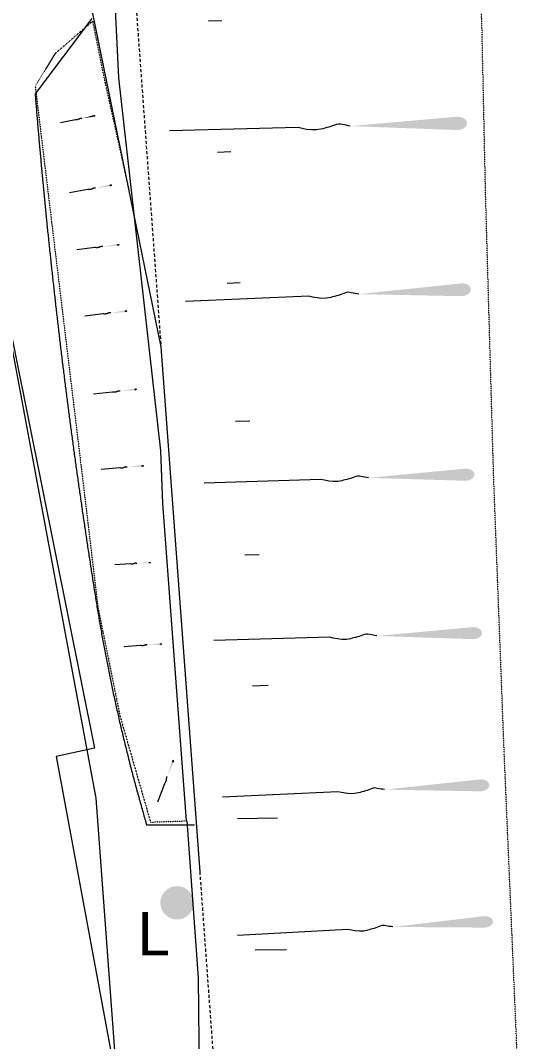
# Model space of a CAD drawing. Header units: millimetres. Extents: x 833924389 to 835767163, y 817400000 to 818811854.
# Drawn here: x 835458085 to 835473072, y 817720892 to 817751483 of the extents above; entities that cross this region are included whole.
import ezdxf

# ---------------------------------------------------------------- set-up
doc = ezdxf.new("R2010")
doc.units = ezdxf.units.MM
doc.header["$LTSCALE"] = 10
doc.header["$MEASUREMENT"] = 0
doc.linetypes.add('11SW4B$1$DGN Style 5', pattern=[1.174922, 0.503538, -0.671384])
doc.linetypes.add('DGN Style 2', pattern=[15.39188, 9.235128, -6.156752])
doc.layers.add('01_Base_Plan', color=5, linetype='Continuous', lineweight=5)
doc.styles.add('11SW4B$0$Style-WORKING', font='WORKING.shx')

# ---------------------------------------------------------------- blocks, each defined once
blk = doc.blocks.new('11SW4B$0$UTILP')
at = {"layer": '01_Base_Plan', "linetype": 'Continuous', "lineweight": 13}
h = blk.add_hatch(color=256, dxfattribs=at)
edge = h.paths.add_edge_path()
edge.add_arc((0, 0), 0.5, 0, 360)

msp = doc.modelspace()

# ---------------------------------------------------------------- hatches: boundary and pattern name
at = {"layer": '01_Base_Plan', "linetype": 'Continuous'}
h = msp.add_hatch(color=256, dxfattribs=at)
edge = h.paths.add_edge_path()
edge.add_ellipse((835460298, 817748625), major_axis=(-34.4, -7.2), ratio=0.683333, start_angle=0, end_angle=360)
h = msp.add_hatch(color=256, dxfattribs=at)
edge = h.paths.add_edge_path()
edge.add_ellipse((835471175, 817748399), major_axis=(-293, -8), ratio=0.683333, start_angle=0, end_angle=360)
h = msp.add_hatch(color=256, dxfattribs=at)
edge = h.paths.add_edge_path()
edge.add_ellipse((835460791, 817746544), major_axis=(-42, -7.8), ratio=0.683333, start_angle=0, end_angle=360)
h = msp.add_hatch(color=256, dxfattribs=at)
edge = h.paths.add_edge_path()
edge.add_ellipse((835461015, 817744760), major_axis=(-42.3, -5), ratio=0.683333, start_angle=0, end_angle=360)
h = msp.add_hatch(color=256, dxfattribs=at)
edge = h.paths.add_edge_path()
edge.add_ellipse((835471299, 817743414), major_axis=(-281, -12), ratio=0.683333, start_angle=0, end_angle=360)
h = msp.add_hatch(color=256, dxfattribs=at)
edge = h.paths.add_edge_path()
edge.add_ellipse((835461246, 817742773), major_axis=(-41.7, -4.9), ratio=0.683333, start_angle=0, end_angle=360)
h = msp.add_hatch(color=256, dxfattribs=at)
edge = h.paths.add_edge_path()
edge.add_ellipse((835461538, 817740431), major_axis=(-42.8, -5), ratio=0.683333, start_angle=0, end_angle=360)
h = msp.add_hatch(color=256, dxfattribs=at)
edge = h.paths.add_edge_path()
edge.add_ellipse((835461746, 817738137), major_axis=(-42.2, -3.5), ratio=0.683333, start_angle=0, end_angle=360)
h = msp.add_hatch(color=256, dxfattribs=at)
edge = h.paths.add_edge_path()
edge.add_ellipse((835471424, 817737874), major_axis=(-266, -9), ratio=0.683333, start_angle=0, end_angle=360)
h = msp.add_hatch(color=256, dxfattribs=at)
edge = h.paths.add_edge_path()
edge.add_ellipse((835461961, 817735241), major_axis=(-35.6, -2.3), ratio=0.683333, start_angle=0, end_angle=360)
h = msp.add_hatch(color=256, dxfattribs=at)
edge = h.paths.add_edge_path()
edge.add_ellipse((835471649, 817733127), major_axis=(-264, -8), ratio=0.683333, start_angle=0, end_angle=360)
h = msp.add_hatch(color=256, dxfattribs=at)
edge = h.paths.add_edge_path()
edge.add_ellipse((835462294, 817732800), major_axis=(-37.4, -2.7), ratio=0.683333, start_angle=0, end_angle=360)
h = msp.add_hatch(color=256, dxfattribs=at)
edge = h.paths.add_edge_path()
edge.add_ellipse((835462658, 817729292), major_axis=(-15.7, -41.5), ratio=0.683333, start_angle=0, end_angle=360)
h = msp.add_hatch(color=256, dxfattribs=at)
edge = h.paths.add_edge_path()
edge.add_ellipse((835471873, 817728568), major_axis=(-263, -12), ratio=0.683333, start_angle=0, end_angle=360)
h = msp.add_hatch(color=256, dxfattribs=at)
edge = h.paths.add_edge_path()
edge.add_ellipse((835471996, 817724479), major_axis=(-252, -14), ratio=0.683333, start_angle=0, end_angle=360)

# ---------------------------------------------------------------- linework, layer by layer
for p, q in [((835464117, 817751470), (835463722, 817751461)), ((835459738, 817748508), (835459286, 817748413)), ((835466406, 817748275), (835462551, 817748175)), ((835464392, 817747544), (835463989, 817747531)), ((835460108, 817746416), (835459556, 817746314)), ((835460327, 817744679), (835459771, 817744614)), ((835464666, 817743617), (835464278, 817743601)), ((835466727, 817743220), (835463032, 817743062)), ((835460568, 817742692), (835460019, 817742627)), ((835460840, 817740350), (835460276, 817740284)), ((835464955, 817739482), (835464527, 817739468)), ((835461059, 817738080), (835460505, 817738033)), ((835467091, 817737734), (835463588, 817737620)), ((835465235, 817735472), (835464814, 817735461)), ((835461381, 817735203), (835460912, 817735173)), ((835461685, 817732757), (835461192, 817732721)), ((835467355, 817733004), (835463884, 817732905)), ((835465509, 817731558), (835465042, 817731538)), ((835462402, 817728616), (835462196, 817728069)), ((835467599, 817728375), (835464144, 817728219)), ((835465787, 817727586), (835464591, 817727565)), ((835467899, 817724252), (835464588, 817724068)), ((835466062, 817723644), (835465120, 817723626))]:
    msp.add_line(p, q, dxfattribs=at)
at = {"layer": '01_Base_Plan', "linetype": '11SW4B$1$DGN Style 5'}
msp.add_line((835473072, 817718098), (835472582, 817729528), dxfattribs=at)
at = {"layer": '01_Base_Plan', "linetype": 'Continuous', "flags": 128}
for points in [[(835458873, 817781671), (835459692, 817771665), (835460659, 817757174), (835461025, 817749765)], [(835454484, 817779646), (835458939, 817758078), (835462296, 817741707)], [(835434837, 817747214), (835436260, 817740571), (835437421, 817734856), (835437713, 817733428), (835438859, 817727723), (835438865, 817727724), (835441341, 817715526), (835454101, 817718221), (835460985, 817719674), (835460356, 817728183), (835457892, 817741429), (835455930, 817751395)], [(835455930, 817751395), (835460305, 817729683), (835459153, 817729430), (835460977, 817719629), (835454399, 817718297)], [(835460229, 817751538), (835458523, 817749286), (835458528, 817749235), (835458532, 817749183), (835458536, 817749131), (835458540, 817749080), (835458545, 817749028), (835458549, 817748977), (835458553, 817748925), (835458557, 817748873), (835458562, 817748822), (835458566, 817748770), (835458570, 817748719), (835458575, 817748667), (835458579, 817748615), (835458583, 817748564), (835458588, 817748512), (835458592, 817748461), (835458596, 817748409), (835458601, 817748357), (835458605, 817748306), (835458610, 817748254), (835458614, 817748203), (835458619, 817748151), (835458623, 817748100), (835458628, 817748048), (835458632, 817747996), (835458637, 817747945), (835458641, 817747893), (835458646, 817747842), (835458650, 817747790), (835458655, 817747738), (835458659, 817747687), (835458664, 817747635), (835458669, 817747584), (835458673, 817747532), (835458678, 817747481), (835458683, 817747429), (835458687, 817747377), (835458692, 817747326), (835458697, 817747274), (835458701, 817747223), (835458706, 817747171), (835458711, 817747120), (835458716, 817747068), (835458720, 817747016), (835458725, 817746965), (835458730, 817746913), (835458735, 817746862), (835458740, 817746810), (835458744, 817746759), (835458749, 817746707), (835458754, 817746656), (835458759, 817746604), (835458764, 817746552), (835458769, 817746501), (835458774, 817746449), (835458779, 817746398), (835458784, 817746346), (835458789, 817746295), (835458794, 817746243), (835458799, 817746192), (835458804, 817746140), (835458809, 817746089), (835458814, 817746037), (835458819, 817745985), (835458824, 817745934), (835458829, 817745882), (835458834, 817745831), (835458839, 817745779), (835458844, 817745728), (835458849, 817745676), (835458854, 817745625), (835458859, 817745573), (835458865, 817745522), (835458870, 817745470), (835458875, 817745419), (835458880, 817745367), (835458885, 817745316), (835458891, 817745264), (835458896, 817745213), (835458901, 817745161), (835458906, 817745110), (835458912, 817745058), (835458917, 817745007), (835458922, 817744955), (835458928, 817744904), (835458933, 817744852), (835458938, 817744801), (835458944, 817744749), (835458949, 817744698), (835458954, 817744646), (835458960, 817744595), (835458965, 817744543), (835458971, 817744492), (835458976, 817744440), (835458982, 817744389), (835458987, 817744337), (835458993, 817744286), (835458998, 817744234), (835459004, 817744183), (835459009, 817744131), (835459015, 817744080), (835459020, 817744028), (835459026, 817743977), (835459031, 817743925), (835459037, 817743874), (835459043, 817743822), (835459048, 817743771), (835459054, 817743719), (835459059, 817743668), (835459065, 817743616), (835459071, 817743565), (835459077, 817743513), (835459082, 817743462), (835459088, 817743410), (835459094, 817743359), (835459099, 817743308), (835459105, 817743256), (835459111, 817743205), (835459117, 817743153), (835459123, 817743102), (835459128, 817743050), (835459134, 817742999), (835459140, 817742947), (835459146, 817742896), (835459152, 817742844), (835459158, 817742793), (835459164, 817742742), (835459169, 817742690), (835459175, 817742639), (835459181, 817742587), (835459187, 817742536), (835459193, 817742484), (835459199, 817742433), (835459205, 817742381), (835459211, 817742330), (835459217, 817742279), (835459223, 817742227), (835459229, 817742176), (835459235, 817742124), (835459241, 817742073), (835459247, 817742021), (835459254, 817741970), (835459260, 817741919), (835459266, 817741867), (835459272, 817741816), (835459278, 817741764), (835459284, 817741713), (835459290, 817741662), (835459297, 817741610), (835459303, 817741559), (835459309, 817741507), (835459315, 817741456), (835459322, 817741405), (835459328, 817741353), (835459334, 817741302), (835459340, 817741250), (835459347, 817741199), (835459353, 817741148), (835459359, 817741096), (835459366, 817741045), (835459372, 817740993), (835459378, 817740942), (835459385, 817740891), (835459391, 817740839), (835459398, 817740788), (835459404, 817740736), (835459410, 817740685), (835459417, 817740634), (835459423, 817740582), (835459430, 817740531), (835459436, 817740480), (835459443, 817740428), (835459449, 817740377), (835459456, 817740325), (835459462, 817740274), (835459469, 817740223), (835459476, 817740171), (835459482, 817740120), (835459489, 817740069), (835459495, 817740017), (835459502, 817739966), (835459509, 817739915), (835459515, 817739863), (835459522, 817739812), (835459529, 817739760), (835459535, 817739709), (835459542, 817739658), (835459549, 817739606), (835459556, 817739555), (835459562, 817739504), (835459569, 817739452), (835459576, 817739401), (835459583, 817739350), (835459589, 817739298), (835459596, 817739247), (835459603, 817739196), (835459610, 817739144), (835459617, 817739093), (835459624, 817739042), (835459631, 817738990), (835459637, 817738939), (835459644, 817738888), (835459651, 817738836), (835459658, 817738785), (835459665, 817738734), (835459672, 817738683), (835459679, 817738631), (835459686, 817738580), (835459693, 817738529), (835459700, 817738477), (835459707, 817738426), (835459714, 817738375), (835459721, 817738323), (835459728, 817738272), (835459735, 817738221), (835459743, 817738170), (835459750, 817738118), (835459757, 817738067), (835459764, 817738016), (835459771, 817737964), (835459778, 817737913), (835459785, 817737862), (835459793, 817737811), (835459800, 817737759), (835459807, 817737708), (835459814, 817737657), (835459822, 817737605), (835459829, 817737554), (835459836, 817737503), (835459843, 817737452), (835459851, 817737400), (835459858, 817737349), (835459865, 817737298), (835459873, 817737247), (835459880, 817737195), (835459887, 817737144), (835459895, 817737093), (835459902, 817737042), (835459910, 817736990), (835459917, 817736939), (835459925, 817736888), (835459932, 817736837), (835459939, 817736785), (835459947, 817736734), (835459954, 817736683), (835459962, 817736632), (835459969, 817736580), (835459977, 817736529), (835459985, 817736478), (835459992, 817736427), (835460000, 817736376), (835460007, 817736324), (835460015, 817736273), (835460022, 817736222), (835460030, 817736171), (835460038, 817736119), (835460045, 817736068), (835460053, 817736017), (835460061, 817735966), (835460068, 817735915), (835460076, 817735863), (835460084, 817735812), (835460092, 817735761), (835460099, 817735710), (835460107, 817735659), (835460115, 817735607), (835460123, 817735556), (835460131, 817735505), (835460138, 817735454), (835460146, 817735403), (835460154, 817735351), (835460162, 817735300), (835460170, 817735249), (835460178, 817735198), (835460186, 817735147), (835460193, 817735096), (835460201, 817735044), (835460209, 817734993), (835460217, 817734942), (835460225, 817734891), (835460233, 817734840), (835460241, 817734789), (835460249, 817734737), (835460257, 817734686), (835460265, 817734635), (835460273, 817734584), (835460281, 817734533), (835460289, 817734482), (835460298, 817734430), (835460306, 817734379), (835460314, 817734328), (835460322, 817734277), (835460330, 817734226), (835460338, 817734175), (835460346, 817734124), (835460355, 817734073), (835460363, 817734021), (835460371, 817733970), (835460379, 817733919), (835460388, 817733868), (835460396, 817733817), (835460404, 817733766), (835460413, 817733715), (835460421, 817733664), (835460430, 817733613), (835460439, 817733562), (835460447, 817733511), (835460456, 817733459), (835460465, 817733408), (835460474, 817733357), (835460483, 817733306), (835460492, 817733255), (835460501, 817733204), (835460510, 817733153), (835460519, 817733102), (835460528, 817733051), (835460537, 817733001), (835460546, 817732950), (835460555, 817732899), (835460565, 817732848), (835460574, 817732797), (835460584, 817732746), (835460593, 817732695), (835460603, 817732644), (835460612, 817732593), (835460622, 817732542), (835460631, 817732491), (835460641, 817732441), (835460651, 817732390), (835460661, 817732339), (835460671, 817732288), (835460681, 817732237), (835460690, 817732186), (835460700, 817732136), (835460711, 817732085), (835460721, 817732034), (835460731, 817731983), (835460741, 817731932), (835460751, 817731882), (835460762, 817731831), (835460772, 817731780), (835460782, 817731729), (835460793, 817731679), (835460803, 817731628), (835460814, 817731577), (835460824, 817731527), (835460835, 817731476), (835460846, 817731425), (835460857, 817731375), (835460867, 817731324), (835460878, 817731273), (835460889, 817731223), (835460900, 817731172), (835460911, 817731122), (835460922, 817731071), (835460933, 817731020), (835460944, 817730970), (835460956, 817730919), (835460967, 817730869), (835460978, 817730818), (835460989, 817730768), (835461001, 817730717), (835461012, 817730667), (835461024, 817730616), (835461035, 817730566), (835461047, 817730515), (835461058, 817730465), (835461070, 817730414), (835461082, 817730364), (835461094, 817730313), (835461105, 817730263), (835461117, 817730213), (835461129, 817730162), (835461141, 817730112), (835461153, 817730061), (835461165, 817730011), (835461177, 817729961), (835461190, 817729910), (835461202, 817729860), (835461214, 817729810), (835461226, 817729759), (835461239, 817729709), (835461251, 817729659), (835461264, 817729609), (835461276, 817729558), (835461289, 817729508), (835461301, 817729458), (835461314, 817729408), (835461327, 817729358), (835461339, 817729307), (835461352, 817729257), (835461365, 817729207), (835461378, 817729157), (835461391, 817729107), (835461404, 817729057), (835461417, 817729006), (835461430, 817728956), (835461443, 817728906), (835461456, 817728856), (835461456, 817728856), (835461469, 817728806), (835461483, 817728756), (835461496, 817728706), (835461509, 817728656), (835461523, 817728606), (835461536, 817728556), (835461550, 817728506), (835461563, 817728456), (835461577, 817728406), (835461591, 817728356), (835461604, 817728306), (835461618, 817728256), (835461632, 817728206), (835461646, 817728157), (835461660, 817728107), (835461674, 817728057), (835461688, 817728007), (835461702, 817727957), (835461716, 817727907), (835461730, 817727857), (835461744, 817727808), (835461759, 817727758), (835461773, 817727708), (835461787, 817727658), (835461802, 817727609), (835461816, 817727559), (835461830, 817727509), (835461845, 817727459), (835461866, 817727386), (835463299, 817727386)], [(835461025, 817749765), (835462282, 817738586), (835462346, 817737010), (835463052, 817727504)], [(835459922, 817748546), (835459915, 817748546), (835459907, 817748546), (835459900, 817748547), (835459893, 817748547), (835459886, 817748547), (835459879, 817748546), (835459872, 817748543), (835459866, 817748539), (835459859, 817748535), (835459853, 817748532), (835459846, 817748529), (835459840, 817748526), (835459833, 817748523), (835459827, 817748520), (835459820, 817748517), (835459805, 817748511), (835459787, 817748508), (835459770, 817748506), (835459753, 817748507), (835459738, 817748508)], [(835467968, 817748316), (835467909, 817748328), (835467850, 817748341), (835467791, 817748353), (835467733, 817748365), (835467674, 817748377), (835467615, 817748379), (835467557, 817748366), (835467499, 817748344), (835467441, 817748321), (835467382, 817748301), (835467324, 817748286), (835467266, 817748271), (835467208, 817748255), (835467150, 817748240), (835467091, 817748225), (835466956, 817748204), (835466809, 817748203), (835466661, 817748218), (835466523, 817748244), (835466406, 817748275)], [(835460331, 817746458), (835460323, 817746459), (835460314, 817746459), (835460305, 817746459), (835460296, 817746460), (835460288, 817746460), (835460279, 817746459), (835460271, 817746456), (835460263, 817746451), (835460255, 817746447), (835460247, 817746443), (835460239, 817746439), (835460231, 817746436), (835460223, 817746432), (835460215, 817746428), (835460207, 817746425), (835460188, 817746419), (835460167, 817746415), (835460146, 817746414), (835460125, 817746415), (835460108, 817746416)], [(835460553, 817744706), (835460544, 817744707), (835460535, 817744708), (835460527, 817744709), (835460518, 817744710), (835460509, 817744711), (835460501, 817744710), (835460493, 817744708), (835460484, 817744704), (835460476, 817744699), (835460468, 817744696), (835460460, 817744693), (835460452, 817744690), (835460444, 817744687), (835460435, 817744684), (835460427, 817744681), (835460408, 817744676), (835460387, 817744674), (835460365, 817744674), (835460345, 817744676), (835460327, 817744679)], [(835468225, 817743283), (835468168, 817743294), (835468111, 817743305), (835468055, 817743316), (835467998, 817743326), (835467941, 817743337), (835467885, 817743338), (835467829, 817743325), (835467774, 817743303), (835467719, 817743279), (835467663, 817743260), (835467608, 817743244), (835467552, 817743229), (835467497, 817743213), (835467441, 817743198), (835467385, 817743182), (835467256, 817743160), (835467115, 817743157), (835466973, 817743169), (835466840, 817743191), (835466727, 817743220)], [(835460790, 817742719), (835460781, 817742720), (835460773, 817742721), (835460764, 817742722), (835460756, 817742723), (835460747, 817742723), (835460739, 817742723), (835460731, 817742720), (835460723, 817742717), (835460715, 817742712), (835460707, 817742709), (835460698, 817742706), (835460690, 817742703), (835460682, 817742700), (835460674, 817742697), (835460666, 817742694), (835460647, 817742689), (835460626, 817742687), (835460605, 817742688), (835460585, 817742689), (835460568, 817742692)], [(835462296, 817741707), (835463457, 817725979)], [(835461069, 817740376), (835461060, 817740377), (835461051, 817740378), (835461042, 817740379), (835461033, 817740380), (835461025, 817740381), (835461016, 817740381), (835461008, 817740378), (835460999, 817740374), (835460991, 817740370), (835460983, 817740366), (835460975, 817740363), (835460966, 817740360), (835460958, 817740357), (835460949, 817740354), (835460941, 817740351), (835460922, 817740347), (835460900, 817740345), (835460878, 817740345), (835460858, 817740347), (835460840, 817740350)], [(835461284, 817738099), (835461276, 817738100), (835461267, 817738101), (835461258, 817738103), (835461250, 817738104), (835461241, 817738105), (835461233, 817738105), (835461225, 817738103), (835461216, 817738099), (835461208, 817738095), (835461200, 817738092), (835461192, 817738089), (835461183, 817738086), (835461175, 817738084), (835461167, 817738081), (835461159, 817738078), (835461139, 817738074), (835461118, 817738073), (835461097, 817738074), (835461077, 817738076), (835461059, 817738080)], [(835468510, 817737780), (835468457, 817737791), (835468403, 817737801), (835468349, 817737812), (835468296, 817737823), (835468242, 817737833), (835468189, 817737835), (835468136, 817737823), (835468083, 817737803), (835468031, 817737781), (835467978, 817737763), (835467925, 817737748), (835467872, 817737734), (835467819, 817737720), (835467767, 817737706), (835467714, 817737692), (835467591, 817737672), (835467458, 817737671), (835467323, 817737683), (835467197, 817737706), (835467091, 817737734)], [(835461571, 817735216), (835461564, 817735217), (835461556, 817735218), (835461549, 817735219), (835461542, 817735221), (835461535, 817735222), (835461528, 817735222), (835461521, 817735220), (835461514, 817735217), (835461507, 817735214), (835461500, 817735211), (835461493, 817735209), (835461486, 817735207), (835461479, 817735205), (835461472, 817735203), (835461465, 817735201), (835461448, 817735197), (835461430, 817735197), (835461412, 817735198), (835461395, 817735200), (835461381, 817735203)], [(835468762, 817733045), (835468709, 817733056), (835468656, 817733066), (835468603, 817733077), (835468550, 817733088), (835468497, 817733099), (835468444, 817733101), (835468391, 817733089), (835468339, 817733069), (835468287, 817733047), (835468235, 817733030), (835468182, 817733016), (835468130, 817733002), (835468077, 817732988), (835468025, 817732974), (835467973, 817732960), (835467851, 817732941), (835467719, 817732941), (835467585, 817732954), (835467461, 817732976), (835467355, 817733004)], [(835461884, 817732771), (835461877, 817732772), (835461869, 817732773), (835461862, 817732775), (835461854, 817732776), (835461846, 817732777), (835461839, 817732777), (835461831, 817732775), (835461824, 817732772), (835461817, 817732768), (835461810, 817732766), (835461802, 817732763), (835461795, 817732761), (835461787, 817732759), (835461780, 817732756), (835461773, 817732754), (835461756, 817732751), (835461737, 817732750), (835461718, 817732751), (835461700, 817732753), (835461685, 817732757)], [(835462486, 817728837), (835462481, 817728830), (835462476, 817728822), (835462471, 817728815), (835462466, 817728807), (835462461, 817728799), (835462457, 817728791), (835462456, 817728782), (835462455, 817728773), (835462455, 817728763), (835462455, 817728754), (835462454, 817728745), (835462452, 817728736), (835462451, 817728727), (835462450, 817728718), (835462449, 817728709), (835462444, 817728689), (835462436, 817728668), (835462425, 817728648), (835462414, 817728630), (835462402, 817728616)], [(835468999, 817728439), (835468946, 817728449), (835468893, 817728458), (835468840, 817728468), (835468787, 817728478), (835468734, 817728488), (835468681, 817728489), (835468629, 817728476), (835468578, 817728456), (835468526, 817728434), (835468474, 817728415), (835468422, 817728400), (835468370, 817728386), (835468318, 817728371), (835468266, 817728356), (835468214, 817728342), (835468094, 817728321), (835467962, 817728318), (835467829, 817728329), (835467705, 817728349), (835467599, 817728375)], [(835463067, 817727505), (835463413, 817722801), (835463442, 817719911), (835464550, 817705201), (835465435, 817693795), (835466253, 817683348), (835466368, 817682402)], [(835469241, 817724326), (835469190, 817724335), (835469139, 817724344), (835469088, 817724353), (835469037, 817724362), (835468986, 817724371), (835468936, 817724372), (835468886, 817724359), (835468837, 817724339), (835468787, 817724317), (835468738, 817724298), (835468688, 817724284), (835468639, 817724269), (835468589, 817724255), (835468539, 817724240), (835468490, 817724226), (835468374, 817724204), (835468248, 817724200), (835468120, 817724209), (835468001, 817724228), (835467899, 817724252)]]:
    msp.add_lwpolyline(points, dxfattribs=at)
at = {"layer": '01_Base_Plan', "linetype": 'DGN Style 2', "flags": 128}
for points in [[(835459456, 817779646), (835459615, 817777614), (835461474, 817752927), (835462296, 817741707)], [(835463457, 817725979), (835466640, 817682500), (835468930, 817682628)]]:
    msp.add_lwpolyline(points, dxfattribs=at)
at = {"layer": '01_Base_Plan', "linetype": '11SW4B$1$DGN Style 5', "flags": 128}
for points in [[(835472582, 817729528), (835472263, 817737872), (835472023, 817746294), (835471912, 817751411), (835471629, 817758415), (835471804, 817764229), (835472052, 817769368)], [(835460254, 817751464), (835459114, 817750478), (835458529, 817749504), (835460014, 817737207), (835460406, 817733911), (835461065, 817730656), (835461984, 817727466), (835463052, 817727504)], [(835461345, 817746393), (835460613, 817749692), (835460254, 817751464)]]:
    msp.add_lwpolyline(points, dxfattribs=at)
at = {"layer": '01_Base_Plan', "linetype": 'Continuous', "extrusion": (0, 0, -1)}
for points in [[(-835459922, 817748546), (-835460303, 817748601), (-835460293, 817748648)], [(-835460331, 817746458), (-835460796, 817746515), (-835460785, 817746572)], [(-835460553, 817744706), (-835461019, 817744731), (-835461012, 817744789)], [(-835468225, 817743283), (-835471307, 817743222), (-835471290, 817743605)], [(-835461069, 817740376), (-835461541, 817740402), (-835461534, 817740460)], [(-835461284, 817738099), (-835461748, 817738109), (-835461743, 817738166)], [(-835468510, 817737780), (-835471430, 817737692), (-835471418, 817738056)], [(-835461884, 817732771), (-835462296, 817732775), (-835462292, 817732826)], [(-835468999, 817728439), (-835471882, 817728389), (-835471865, 817728747)], [(-835469241, 817724326), (-835472006, 817724307), (-835471986, 817724650)]]:
    msp.add_solid(points, dxfattribs=at)
at = {"layer": '01_Base_Plan', "linetype": 'Continuous'}
for points in [[(835467968, 817748316), (835471180, 817748199), (835471170, 817748599)], [(835460790, 817742719), (835461249, 817742744), (835461243, 817742801)], [(835461571, 817735216), (835461962, 817735217), (835461959, 817735265)], [(835468762, 817733045), (835471654, 817732946), (835471644, 817733307)], [(835462486, 817728837), (835462687, 817729281), (835462630, 817729303)]]:
    msp.add_solid(points, dxfattribs=at)

# ---------------------------------------------------------------- block references
at = {"layer": '01_Base_Plan', "linetype": 'Continuous', "xscale": 1000, "yscale": 1000, "zscale": 1000}
msp.add_blockref('11SW4B$0$UTILP', (835462777, 817725049), dxfattribs=at)

# ---------------------------------------------------------------- texts
at = {"layer": '01_Base_Plan', "linetype": 'Continuous', "style": '11SW4B$0$Style-WORKING'}
msp.add_text('L', height=1300, dxfattribs=at).set_placement((835461598, 817723471))

doc.saveas('drawing.dxf')
